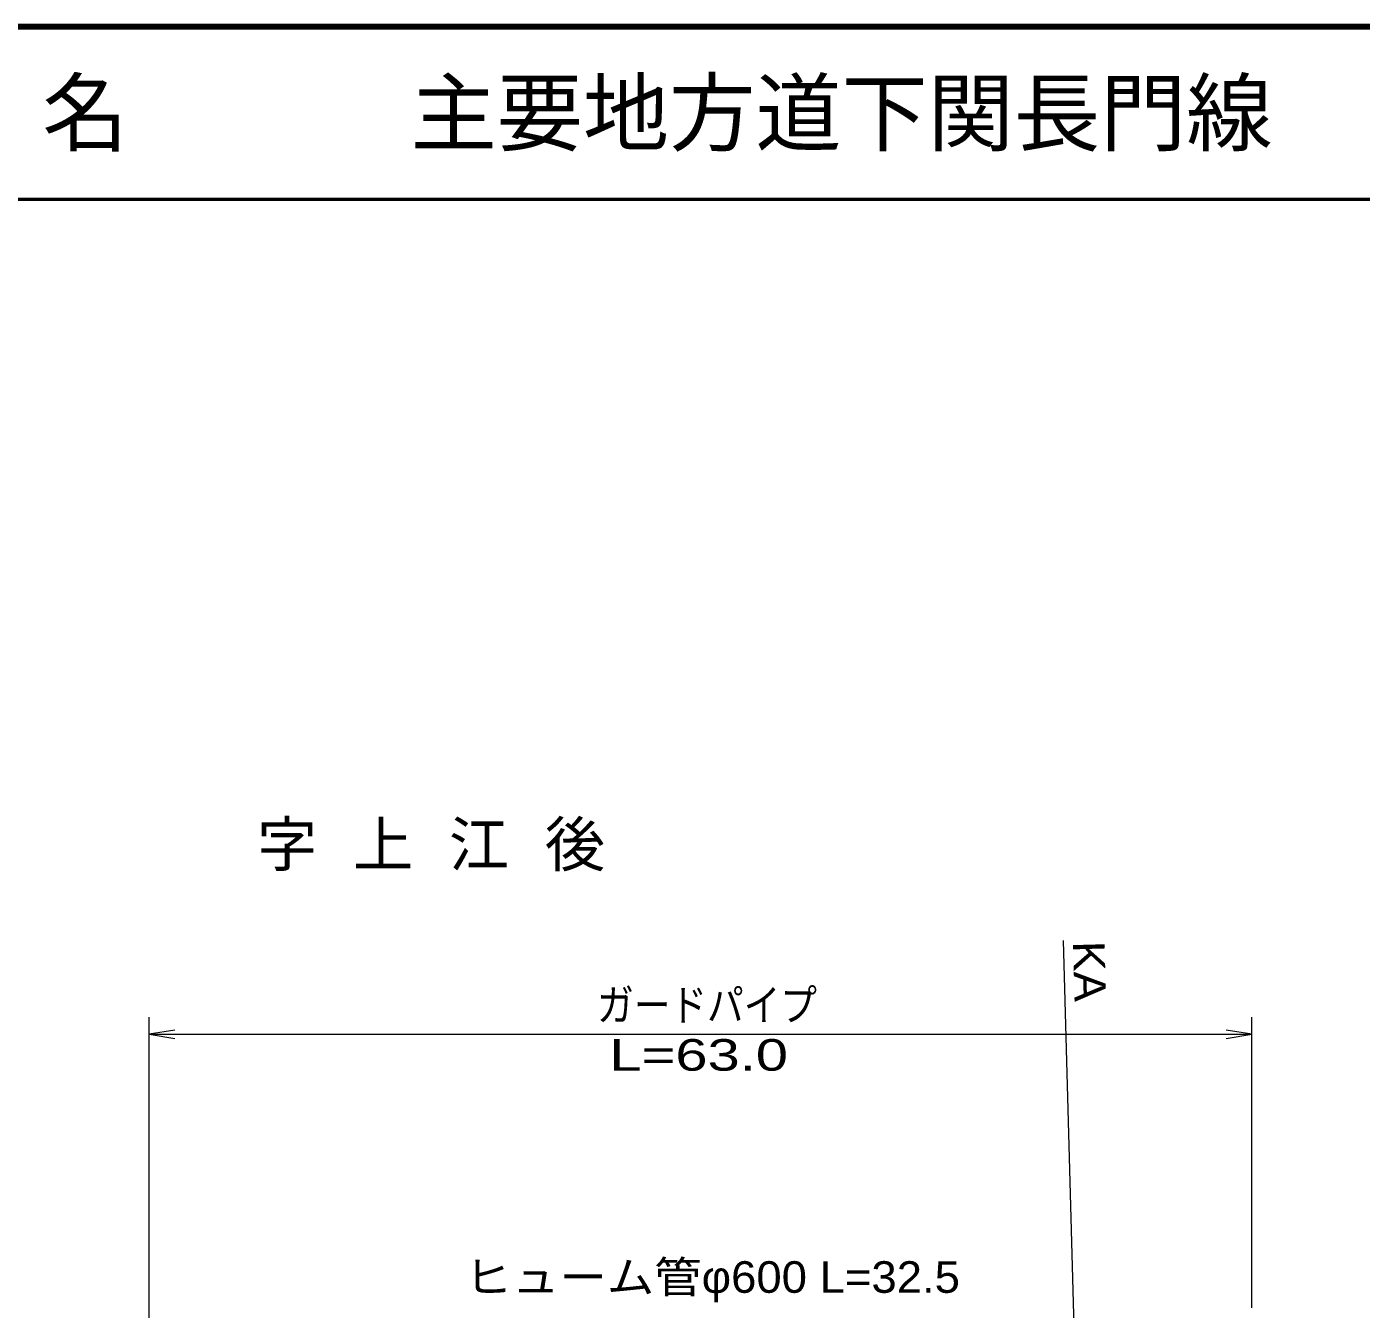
# Model space of a CAD drawing. Units: millimetres, scale not verified. Extents: x 40000 to 680000, y 20000 to 380000.
# Drawn here: x 194466 to 271890, y 305576 to 380000 of the extents above; entities that cross this region are included whole.
import ezdxf
from ezdxf.enums import TextEntityAlignment as Align

# ---------------------------------------------------------------- set-up
doc = ezdxf.new("R2010")
doc.units = ezdxf.units.MM
doc.header["$LTSCALE"] = 1000
doc.layers.add('M-BMK-HTXT', color=7, linetype='Continuous')
doc.layers.add('M-TTL-TXT', color=7, linetype='Continuous')
for name, color, linetype, lineweight in [('M-STR-HTXT', 7, 'Continuous', 13), ('M-TTL', 2, 'Continuous', 140), ('M-TTL-LINE', 7, 'Continuous', 50)]:
    doc.layers.add(name, color=color, linetype=linetype, lineweight=lineweight)
doc.styles.add('ＭＳ ゴシック', font='')
doc.styles.add('ＭＳ Ｐゴシック', font='')
doc.styles.get('ＭＳ ゴシック').set_extended_font_data('MS Gothic')
doc.styles.get('ＭＳ Ｐゴシック').set_extended_font_data('MS PGothic')

# ---------------------------------------------------------------- blocks, each defined once
blk = doc.blocks.new('open_arrow')
at = {"color": 0, "linetype": 'Continuous', "lineweight": -2}
blk.add_lwpolyline([(7.5, 1.25), (0, 0), (7.5, -1.25)], dxfattribs=at)

msp = doc.modelspace()

# ---------------------------------------------------------------- linework, layer by layer
at = {"layer": 'M-STR-HTXT'}
for p, q in [((256078, 274065), (254606, 326986)), ((201567, 290856), (201567, 322533)), ((265543, 305670), (265543, 322533)), ((201567, 321533), (265543, 321533))]:
    msp.add_line(p, q, dxfattribs=at)
at = {"layer": 'M-TTL'}
msp.add_line((680000, 380000), (40000, 380000), dxfattribs=at)
at = {"layer": 'M-TTL-LINE'}
msp.add_line((40000, 370000), (680000, 370000), dxfattribs=at)

# ---------------------------------------------------------------- block references
at = {"layer": 'M-STR-HTXT', "xscale": 200, "yscale": 200}
msp.add_blockref('open_arrow', (201567, 321533), dxfattribs=at)
at = {"layer": 'M-STR-HTXT', "xscale": 200, "yscale": 200, "rotation": 180}
msp.add_blockref('open_arrow', (265543, 321533), dxfattribs=at)

# ---------------------------------------------------------------- texts
at = {"layer": 'M-BMK-HTXT', "insert": (218956, 330987), "char_height": 2566, "attachment_point": 8, "style": 'ＭＳ Ｐゴシック'}
msp.add_mtext('\\T1.59;字上江後', dxfattribs=at)
at = {"layer": 'M-STR-HTXT', "style": 'ＭＳ Ｐゴシック', "width": 1.1}
msp.add_text('KA', height=1833, rotation=271.594, dxfattribs=at).set_placement((254657, 325151), align=Align.BOTTOM_CENTER)
at = {"layer": 'M-STR-HTXT', "style": 'ＭＳ Ｐゴシック'}
for s, width, p in [('ガードパイプ', 0.85, (233936, 321771)), ('L=63.0', 1.4, (233450, 318872))]:
    msp.add_text(s, height=1833, dxfattribs=dict(at, width=width)).set_placement(p, align=Align.BOTTOM_CENTER)
at = {"layer": 'M-STR-HTXT', "style": 'ＭＳ Ｐゴシック', "width": 1.1}
msp.add_text('ヒューム管φ600 L=32.5', height=1833, dxfattribs=at).set_placement((219869, 305983), align=Align.BOTTOM_LEFT)
at = {"layer": 'M-TTL-TXT', "style": 'ＭＳ ゴシック'}
for s, p in [('路 線 名', (180380, 375000)), ('主要地方道下関長門線', (216734, 375000))]:
    msp.add_text(s, height=3666, dxfattribs=at).set_placement(p, align=Align.MIDDLE_LEFT)

doc.saveas('drawing.dxf')
